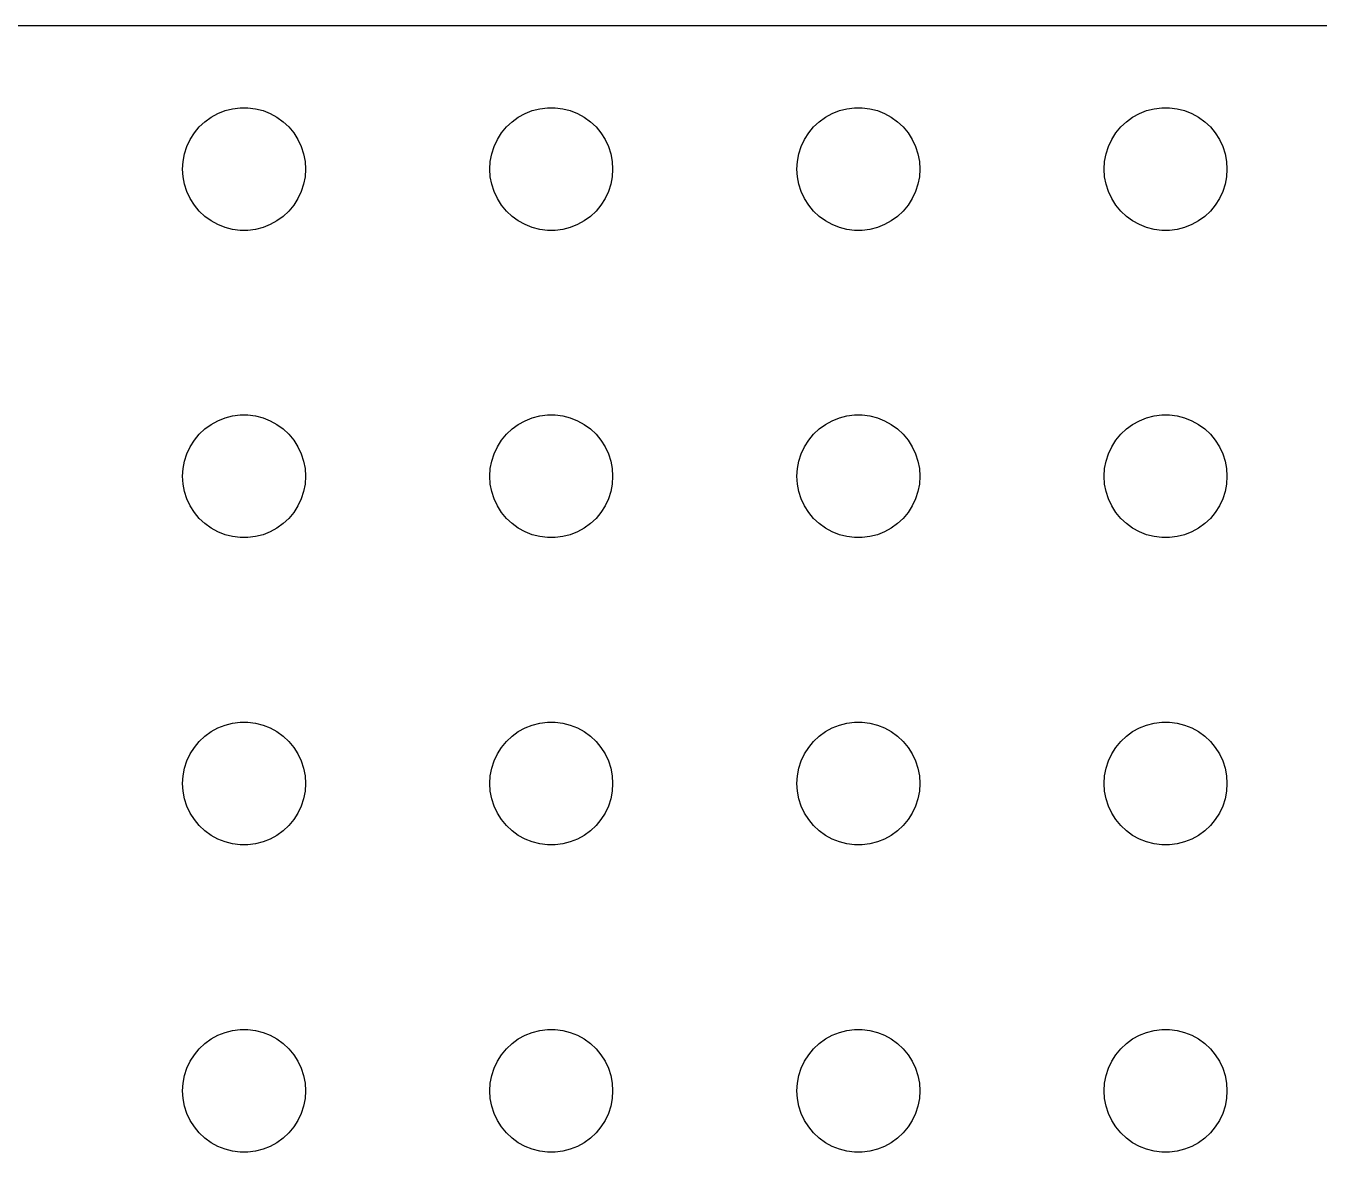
# Model space of a CAD drawing. Header units: metres. Extents: x -134 to 134, y 518 to 1078.
# Drawn here: x -63.2 to 0, y 567 to 622 of the extents above; entities that cross this region are included whole.
import ezdxf

# ---------------------------------------------------------------- set-up
doc = ezdxf.new("R2010")
doc.units = ezdxf.units.M

msp = doc.modelspace()

# ---------------------------------------------------------------- linework, layer by layer
for p, q in [((129.814, 621.99), (-129.814, 621.99)), ((-54.1075, 617.533), (-53.7773, 617.714)), ((-53.7773, 617.714), (-53.427, 617.853)), ((-53.427, 617.853), (-53.0621, 617.947)), ((-53.0621, 617.947), (-52.6884, 617.994)), ((-52.6884, 617.994), (-52.3116, 617.994)), ((-52.3116, 617.994), (-51.9379, 617.947)), ((-51.9379, 617.947), (-51.5729, 617.853)), ((-51.5729, 617.853), (-51.2227, 617.714)), ((-51.2227, 617.714), (-50.8925, 617.533)), ((-39.1075, 617.533), (-38.7773, 617.714)), ((-38.7773, 617.714), (-38.427, 617.853)), ((-38.427, 617.853), (-38.0621, 617.947)), ((-38.0621, 617.947), (-37.6884, 617.994)), ((-37.6884, 617.994), (-37.3116, 617.994)), ((-37.3116, 617.994), (-36.9379, 617.947)), ((-36.9379, 617.947), (-36.5729, 617.853)), ((-36.5729, 617.853), (-36.2227, 617.714)), ((-36.2227, 617.714), (-35.8925, 617.533)), ((-24.1075, 617.533), (-23.7773, 617.714)), ((-23.7773, 617.714), (-23.427, 617.853)), ((-23.427, 617.853), (-23.0621, 617.947)), ((-23.0621, 617.947), (-22.6884, 617.994)), ((-22.6884, 617.994), (-22.3116, 617.994)), ((-22.3116, 617.994), (-21.9379, 617.947)), ((-21.9379, 617.947), (-21.5729, 617.853)), ((-21.5729, 617.853), (-21.2227, 617.714)), ((-21.2227, 617.714), (-20.8925, 617.533)), ((-9.10747, 617.533), (-8.77733, 617.714)), ((-8.77733, 617.714), (-8.42705, 617.853)), ((-8.42705, 617.853), (-8.06213, 617.947)), ((-8.06213, 617.947), (-7.68837, 617.994)), ((-7.68837, 617.994), (-7.31161, 617.994)), ((-7.31161, 617.994), (-6.93785, 617.947)), ((-6.93785, 617.947), (-6.57294, 617.853)), ((-6.57294, 617.853), (-6.22266, 617.714)), ((-6.22266, 617.714), (-5.89252, 617.533)), ((-54.927, 616.763), (-54.6869, 617.054)), ((-54.6869, 617.054), (-54.4123, 617.312)), ((-54.4123, 617.312), (-54.1075, 617.533)), ((-50.8925, 617.533), (-50.5877, 617.312)), ((-50.5877, 617.312), (-50.3131, 617.054)), ((-50.3131, 617.054), (-50.0729, 616.763)), ((-39.927, 616.763), (-39.6869, 617.054)), ((-39.6869, 617.054), (-39.4123, 617.312)), ((-39.4123, 617.312), (-39.1075, 617.533)), ((-35.8925, 617.533), (-35.5877, 617.312)), ((-35.5877, 617.312), (-35.3131, 617.054)), ((-35.3131, 617.054), (-35.0729, 616.763)), ((-24.927, 616.763), (-24.6869, 617.054)), ((-24.6869, 617.054), (-24.4123, 617.312)), ((-24.4123, 617.312), (-24.1075, 617.533)), ((-20.8925, 617.533), (-20.5877, 617.312)), ((-20.5877, 617.312), (-20.3131, 617.054)), ((-20.3131, 617.054), (-20.0729, 616.763)), ((-9.92705, 616.763), (-9.6869, 617.054)), ((-9.6869, 617.054), (-9.41226, 617.312)), ((-9.41226, 617.312), (-9.10747, 617.533)), ((-5.89252, 617.533), (-5.58772, 617.312)), ((-5.58772, 617.312), (-5.31308, 617.054)), ((-5.31308, 617.054), (-5.07294, 616.763)), ((-55.2893, 616.104), (-55.1289, 616.445)), ((-55.1289, 616.445), (-54.927, 616.763)), ((-50.0729, 616.763), (-49.8711, 616.445)), ((-49.8711, 616.445), (-49.7107, 616.104)), ((-40.2893, 616.104), (-40.1289, 616.445)), ((-40.1289, 616.445), (-39.927, 616.763)), ((-35.0729, 616.763), (-34.8711, 616.445)), ((-34.8711, 616.445), (-34.7107, 616.104)), ((-25.2893, 616.104), (-25.1289, 616.445)), ((-25.1289, 616.445), (-24.927, 616.763)), ((-20.0729, 616.763), (-19.8711, 616.445)), ((-19.8711, 616.445), (-19.7107, 616.104)), ((-10.2893, 616.104), (-10.1289, 616.445)), ((-10.1289, 616.445), (-9.92705, 616.763)), ((-5.07294, 616.763), (-4.87108, 616.445)), ((-4.87108, 616.445), (-4.71066, 616.104)), ((-55.4057, 615.746), (-55.2893, 616.104)), ((-49.7107, 616.104), (-49.5942, 615.746)), ((-40.4057, 615.746), (-40.2893, 616.104)), ((-34.7107, 616.104), (-34.5942, 615.746)), ((-25.4057, 615.746), (-25.2893, 616.104)), ((-19.7107, 616.104), (-19.5942, 615.746)), ((-10.4057, 615.746), (-10.2893, 616.104)), ((-4.71066, 616.104), (-4.59424, 615.746)), ((-55.5, 615), (-55.4763, 615.376)), ((-55.4763, 615.376), (-55.4057, 615.746)), ((-49.5942, 615.746), (-49.5237, 615.376)), ((-49.5237, 615.376), (-49.5, 615)), ((-40.5, 615), (-40.4763, 615.376)), ((-40.4763, 615.376), (-40.4057, 615.746)), ((-34.5942, 615.746), (-34.5237, 615.376)), ((-34.5237, 615.376), (-34.5, 615)), ((-25.5, 615), (-25.4763, 615.376)), ((-25.4763, 615.376), (-25.4057, 615.746)), ((-19.5942, 615.746), (-19.5237, 615.376)), ((-19.5237, 615.376), (-19.5, 615)), ((-10.5, 615), (-10.4763, 615.376)), ((-10.4763, 615.376), (-10.4057, 615.746)), ((-4.59424, 615.746), (-4.52365, 615.376)), ((-4.52365, 615.376), (-4.5, 615)), ((-55.4763, 614.624), (-55.5, 615)), ((-55.4057, 614.254), (-55.4763, 614.624)), ((-49.5237, 614.624), (-49.5942, 614.254)), ((-49.5, 615), (-49.5237, 614.624)), ((-40.4763, 614.624), (-40.5, 615)), ((-40.4057, 614.254), (-40.4763, 614.624)), ((-34.5237, 614.624), (-34.5942, 614.254)), ((-34.5, 615), (-34.5237, 614.624)), ((-25.4763, 614.624), (-25.5, 615)), ((-25.4057, 614.254), (-25.4763, 614.624)), ((-19.5237, 614.624), (-19.5942, 614.254)), ((-19.5, 615), (-19.5237, 614.624)), ((-10.4763, 614.624), (-10.5, 615)), ((-10.4057, 614.254), (-10.4763, 614.624)), ((-4.52365, 614.624), (-4.59424, 614.254)), ((-4.5, 615), (-4.52365, 614.624)), ((-55.2893, 613.896), (-55.4057, 614.254)), ((-55.1289, 613.555), (-55.2893, 613.896)), ((-49.7107, 613.896), (-49.8711, 613.555)), ((-49.5942, 614.254), (-49.7107, 613.896)), ((-40.2893, 613.896), (-40.4057, 614.254)), ((-40.1289, 613.555), (-40.2893, 613.896)), ((-34.7107, 613.896), (-34.8711, 613.555)), ((-34.5942, 614.254), (-34.7107, 613.896)), ((-25.2893, 613.896), (-25.4057, 614.254)), ((-25.1289, 613.555), (-25.2893, 613.896)), ((-19.7107, 613.896), (-19.8711, 613.555)), ((-19.5942, 614.254), (-19.7107, 613.896)), ((-10.2893, 613.896), (-10.4057, 614.254)), ((-10.1289, 613.555), (-10.2893, 613.896)), ((-4.71066, 613.896), (-4.87108, 613.555)), ((-4.59424, 614.254), (-4.71066, 613.896)), ((-54.927, 613.237), (-55.1289, 613.555)), ((-54.6869, 612.946), (-54.927, 613.237)), ((-50.0729, 613.237), (-50.3131, 612.946)), ((-49.8711, 613.555), (-50.0729, 613.237)), ((-39.927, 613.237), (-40.1289, 613.555)), ((-39.6869, 612.946), (-39.927, 613.237)), ((-35.0729, 613.237), (-35.3131, 612.946)), ((-34.8711, 613.555), (-35.0729, 613.237)), ((-24.927, 613.237), (-25.1289, 613.555)), ((-24.6869, 612.946), (-24.927, 613.237)), ((-20.0729, 613.237), (-20.3131, 612.946)), ((-19.8711, 613.555), (-20.0729, 613.237)), ((-9.92705, 613.237), (-10.1289, 613.555)), ((-9.6869, 612.946), (-9.92705, 613.237)), ((-5.07294, 613.237), (-5.31308, 612.946)), ((-4.87108, 613.555), (-5.07294, 613.237)), ((-54.4123, 612.688), (-54.6869, 612.946)), ((-54.1075, 612.467), (-54.4123, 612.688)), ((-50.5877, 612.688), (-50.8925, 612.467)), ((-50.3131, 612.946), (-50.5877, 612.688)), ((-39.4123, 612.688), (-39.6869, 612.946)), ((-39.1075, 612.467), (-39.4123, 612.688)), ((-35.5877, 612.688), (-35.8925, 612.467)), ((-35.3131, 612.946), (-35.5877, 612.688)), ((-24.4123, 612.688), (-24.6869, 612.946)), ((-24.1075, 612.467), (-24.4123, 612.688)), ((-20.5877, 612.688), (-20.8925, 612.467)), ((-20.3131, 612.946), (-20.5877, 612.688)), ((-9.41226, 612.688), (-9.6869, 612.946)), ((-9.10747, 612.467), (-9.41226, 612.688)), ((-5.58772, 612.688), (-5.89252, 612.467)), ((-5.31308, 612.946), (-5.58772, 612.688)), ((-53.7773, 612.286), (-54.1075, 612.467)), ((-53.427, 612.147), (-53.7773, 612.286)), ((-53.0621, 612.053), (-53.427, 612.147)), ((-52.6884, 612.006), (-53.0621, 612.053)), ((-52.3116, 612.006), (-52.6884, 612.006)), ((-51.9379, 612.053), (-52.3116, 612.006)), ((-51.5729, 612.147), (-51.9379, 612.053)), ((-51.2227, 612.286), (-51.5729, 612.147)), ((-50.8925, 612.467), (-51.2227, 612.286)), ((-38.7773, 612.286), (-39.1075, 612.467)), ((-38.427, 612.147), (-38.7773, 612.286)), ((-38.0621, 612.053), (-38.427, 612.147)), ((-37.6884, 612.006), (-38.0621, 612.053)), ((-37.3116, 612.006), (-37.6884, 612.006)), ((-36.9379, 612.053), (-37.3116, 612.006)), ((-36.5729, 612.147), (-36.9379, 612.053)), ((-36.2227, 612.286), (-36.5729, 612.147)), ((-35.8925, 612.467), (-36.2227, 612.286)), ((-23.7773, 612.286), (-24.1075, 612.467)), ((-23.427, 612.147), (-23.7773, 612.286)), ((-23.0621, 612.053), (-23.427, 612.147)), ((-22.6884, 612.006), (-23.0621, 612.053)), ((-22.3116, 612.006), (-22.6884, 612.006)), ((-21.9379, 612.053), (-22.3116, 612.006)), ((-21.5729, 612.147), (-21.9379, 612.053)), ((-21.2227, 612.286), (-21.5729, 612.147)), ((-20.8925, 612.467), (-21.2227, 612.286)), ((-8.77733, 612.286), (-9.10747, 612.467)), ((-8.42705, 612.147), (-8.77733, 612.286)), ((-8.06213, 612.053), (-8.42705, 612.147)), ((-7.68837, 612.006), (-8.06213, 612.053)), ((-7.31161, 612.006), (-7.68837, 612.006)), ((-6.93785, 612.053), (-7.31161, 612.006)), ((-6.57294, 612.147), (-6.93785, 612.053)), ((-6.22266, 612.286), (-6.57294, 612.147)), ((-5.89252, 612.467), (-6.22266, 612.286)), ((-54.4123, 602.312), (-54.1075, 602.533)), ((-54.1075, 602.533), (-53.7773, 602.714)), ((-53.7773, 602.714), (-53.427, 602.853)), ((-53.427, 602.853), (-53.0621, 602.947)), ((-53.0621, 602.947), (-52.6884, 602.994)), ((-52.6884, 602.994), (-52.3116, 602.994)), ((-52.3116, 602.994), (-51.9379, 602.947)), ((-51.9379, 602.947), (-51.5729, 602.853)), ((-51.5729, 602.853), (-51.2227, 602.714)), ((-51.2227, 602.714), (-50.8925, 602.533)), ((-50.8925, 602.533), (-50.5877, 602.312)), ((-39.4123, 602.312), (-39.1075, 602.533)), ((-39.1075, 602.533), (-38.7773, 602.714)), ((-38.7773, 602.714), (-38.427, 602.853)), ((-38.427, 602.853), (-38.0621, 602.947)), ((-38.0621, 602.947), (-37.6884, 602.994)), ((-37.6884, 602.994), (-37.3116, 602.994)), ((-37.3116, 602.994), (-36.9379, 602.947)), ((-36.9379, 602.947), (-36.5729, 602.853)), ((-36.5729, 602.853), (-36.2227, 602.714)), ((-36.2227, 602.714), (-35.8925, 602.533)), ((-35.8925, 602.533), (-35.5877, 602.312)), ((-24.4123, 602.312), (-24.1075, 602.533)), ((-24.1075, 602.533), (-23.7773, 602.714)), ((-23.7773, 602.714), (-23.427, 602.853)), ((-23.427, 602.853), (-23.0621, 602.947)), ((-23.0621, 602.947), (-22.6884, 602.994)), ((-22.6884, 602.994), (-22.3116, 602.994)), ((-22.3116, 602.994), (-21.9379, 602.947)), ((-21.9379, 602.947), (-21.5729, 602.853)), ((-21.5729, 602.853), (-21.2227, 602.714)), ((-21.2227, 602.714), (-20.8925, 602.533)), ((-20.8925, 602.533), (-20.5877, 602.312)), ((-9.41226, 602.312), (-9.10747, 602.533)), ((-9.10747, 602.533), (-8.77733, 602.714)), ((-8.77733, 602.714), (-8.42705, 602.853)), ((-8.42705, 602.853), (-8.06213, 602.947)), ((-8.06213, 602.947), (-7.68837, 602.994)), ((-7.68837, 602.994), (-7.31161, 602.994)), ((-7.31161, 602.994), (-6.93785, 602.947)), ((-6.93785, 602.947), (-6.57294, 602.853)), ((-6.57294, 602.853), (-6.22266, 602.714)), ((-6.22266, 602.714), (-5.89252, 602.533)), ((-5.89252, 602.533), (-5.58772, 602.312)), ((-54.927, 601.763), (-54.6869, 602.054)), ((-54.6869, 602.054), (-54.4123, 602.312)), ((-50.5877, 602.312), (-50.3131, 602.054)), ((-50.3131, 602.054), (-50.0729, 601.763)), ((-39.927, 601.763), (-39.6869, 602.054)), ((-39.6869, 602.054), (-39.4123, 602.312)), ((-35.5877, 602.312), (-35.3131, 602.054)), ((-35.3131, 602.054), (-35.0729, 601.763)), ((-24.927, 601.763), (-24.6869, 602.054)), ((-24.6869, 602.054), (-24.4123, 602.312)), ((-20.5877, 602.312), (-20.3131, 602.054)), ((-20.3131, 602.054), (-20.0729, 601.763)), ((-9.92705, 601.763), (-9.6869, 602.054)), ((-9.6869, 602.054), (-9.41226, 602.312)), ((-5.58772, 602.312), (-5.31308, 602.054)), ((-5.31308, 602.054), (-5.07294, 601.763)), ((-55.2893, 601.104), (-55.1289, 601.445)), ((-55.1289, 601.445), (-54.927, 601.763)), ((-50.0729, 601.763), (-49.8711, 601.445)), ((-49.8711, 601.445), (-49.7107, 601.104)), ((-40.2893, 601.104), (-40.1289, 601.445)), ((-40.1289, 601.445), (-39.927, 601.763)), ((-35.0729, 601.763), (-34.8711, 601.445)), ((-34.8711, 601.445), (-34.7107, 601.104)), ((-25.2893, 601.104), (-25.1289, 601.445)), ((-25.1289, 601.445), (-24.927, 601.763)), ((-20.0729, 601.763), (-19.8711, 601.445)), ((-19.8711, 601.445), (-19.7107, 601.104)), ((-10.2893, 601.104), (-10.1289, 601.445)), ((-10.1289, 601.445), (-9.92705, 601.763)), ((-5.07294, 601.763), (-4.87108, 601.445)), ((-4.87108, 601.445), (-4.71066, 601.104)), ((-55.4763, 600.376), (-55.4057, 600.746)), ((-55.4057, 600.746), (-55.2893, 601.104)), ((-49.7107, 601.104), (-49.5942, 600.746)), ((-49.5942, 600.746), (-49.5237, 600.376)), ((-40.4763, 600.376), (-40.4057, 600.746)), ((-40.4057, 600.746), (-40.2893, 601.104)), ((-34.7107, 601.104), (-34.5942, 600.746)), ((-34.5942, 600.746), (-34.5237, 600.376)), ((-25.4763, 600.376), (-25.4057, 600.746)), ((-25.4057, 600.746), (-25.2893, 601.104)), ((-19.7107, 601.104), (-19.5942, 600.746)), ((-19.5942, 600.746), (-19.5237, 600.376)), ((-10.4763, 600.376), (-10.4057, 600.746)), ((-10.4057, 600.746), (-10.2893, 601.104)), ((-4.71066, 601.104), (-4.59424, 600.746)), ((-4.59424, 600.746), (-4.52365, 600.376)), ((-55.5, 600), (-55.4763, 600.376)), ((-55.4763, 599.624), (-55.5, 600)), ((-49.5237, 600.376), (-49.5, 600)), ((-49.5, 600), (-49.5237, 599.624)), ((-40.5, 600), (-40.4763, 600.376)), ((-40.4763, 599.624), (-40.5, 600)), ((-34.5237, 600.376), (-34.5, 600)), ((-34.5, 600), (-34.5237, 599.624)), ((-25.5, 600), (-25.4763, 600.376)), ((-25.4763, 599.624), (-25.5, 600)), ((-19.5237, 600.376), (-19.5, 600)), ((-19.5, 600), (-19.5237, 599.624)), ((-10.5, 600), (-10.4763, 600.376)), ((-10.4763, 599.624), (-10.5, 600)), ((-4.52365, 600.376), (-4.5, 600)), ((-4.5, 600), (-4.52365, 599.624)), ((-55.4057, 599.254), (-55.4763, 599.624)), ((-49.5237, 599.624), (-49.5942, 599.254)), ((-40.4057, 599.254), (-40.4763, 599.624)), ((-34.5237, 599.624), (-34.5942, 599.254)), ((-25.4057, 599.254), (-25.4763, 599.624)), ((-19.5237, 599.624), (-19.5942, 599.254)), ((-10.4057, 599.254), (-10.4763, 599.624)), ((-4.52365, 599.624), (-4.59424, 599.254)), ((-55.2893, 598.896), (-55.4057, 599.254)), ((-55.1289, 598.555), (-55.2893, 598.896)), ((-49.7107, 598.896), (-49.8711, 598.555)), ((-49.5942, 599.254), (-49.7107, 598.896)), ((-40.2893, 598.896), (-40.4057, 599.254)), ((-40.1289, 598.555), (-40.2893, 598.896)), ((-34.7107, 598.896), (-34.8711, 598.555)), ((-34.5942, 599.254), (-34.7107, 598.896)), ((-25.2893, 598.896), (-25.4057, 599.254)), ((-25.1289, 598.555), (-25.2893, 598.896)), ((-19.7107, 598.896), (-19.8711, 598.555)), ((-19.5942, 599.254), (-19.7107, 598.896)), ((-10.2893, 598.896), (-10.4057, 599.254)), ((-10.1289, 598.555), (-10.2893, 598.896)), ((-4.71066, 598.896), (-4.87108, 598.555)), ((-4.59424, 599.254), (-4.71066, 598.896)), ((-54.927, 598.237), (-55.1289, 598.555)), ((-54.6869, 597.946), (-54.927, 598.237)), ((-50.0729, 598.237), (-50.3131, 597.946)), ((-49.8711, 598.555), (-50.0729, 598.237)), ((-39.927, 598.237), (-40.1289, 598.555)), ((-39.6869, 597.946), (-39.927, 598.237)), ((-35.0729, 598.237), (-35.3131, 597.946)), ((-34.8711, 598.555), (-35.0729, 598.237)), ((-24.927, 598.237), (-25.1289, 598.555)), ((-24.6869, 597.946), (-24.927, 598.237)), ((-20.0729, 598.237), (-20.3131, 597.946)), ((-19.8711, 598.555), (-20.0729, 598.237)), ((-9.92705, 598.237), (-10.1289, 598.555)), ((-9.6869, 597.946), (-9.92705, 598.237)), ((-5.07294, 598.237), (-5.31308, 597.946)), ((-4.87108, 598.555), (-5.07294, 598.237)), ((-54.4123, 597.688), (-54.6869, 597.946)), ((-54.1075, 597.467), (-54.4123, 597.688)), ((-53.7773, 597.286), (-54.1075, 597.467)), ((-50.8925, 597.467), (-51.2227, 597.286)), ((-50.5877, 597.688), (-50.8925, 597.467)), ((-50.3131, 597.946), (-50.5877, 597.688)), ((-39.4123, 597.688), (-39.6869, 597.946)), ((-39.1075, 597.467), (-39.4123, 597.688)), ((-38.7773, 597.286), (-39.1075, 597.467)), ((-35.8925, 597.467), (-36.2227, 597.286)), ((-35.5877, 597.688), (-35.8925, 597.467)), ((-35.3131, 597.946), (-35.5877, 597.688)), ((-24.4123, 597.688), (-24.6869, 597.946)), ((-24.1075, 597.467), (-24.4123, 597.688)), ((-23.7773, 597.286), (-24.1075, 597.467)), ((-20.8925, 597.467), (-21.2227, 597.286)), ((-20.5877, 597.688), (-20.8925, 597.467)), ((-20.3131, 597.946), (-20.5877, 597.688)), ((-9.41226, 597.688), (-9.6869, 597.946)), ((-9.10747, 597.467), (-9.41226, 597.688)), ((-8.77733, 597.286), (-9.10747, 597.467)), ((-5.89252, 597.467), (-6.22266, 597.286)), ((-5.58772, 597.688), (-5.89252, 597.467)), ((-5.31308, 597.946), (-5.58772, 597.688)), ((-53.427, 597.147), (-53.7773, 597.286)), ((-53.0621, 597.053), (-53.427, 597.147)), ((-52.6884, 597.006), (-53.0621, 597.053)), ((-52.3116, 597.006), (-52.6884, 597.006)), ((-51.9379, 597.053), (-52.3116, 597.006)), ((-51.5729, 597.147), (-51.9379, 597.053)), ((-51.2227, 597.286), (-51.5729, 597.147)), ((-38.427, 597.147), (-38.7773, 597.286)), ((-38.0621, 597.053), (-38.427, 597.147)), ((-37.6884, 597.006), (-38.0621, 597.053)), ((-37.3116, 597.006), (-37.6884, 597.006)), ((-36.9379, 597.053), (-37.3116, 597.006)), ((-36.5729, 597.147), (-36.9379, 597.053)), ((-36.2227, 597.286), (-36.5729, 597.147)), ((-23.427, 597.147), (-23.7773, 597.286)), ((-23.0621, 597.053), (-23.427, 597.147)), ((-22.6884, 597.006), (-23.0621, 597.053)), ((-22.3116, 597.006), (-22.6884, 597.006)), ((-21.9379, 597.053), (-22.3116, 597.006)), ((-21.5729, 597.147), (-21.9379, 597.053)), ((-21.2227, 597.286), (-21.5729, 597.147)), ((-8.42705, 597.147), (-8.77733, 597.286)), ((-8.06213, 597.053), (-8.42705, 597.147)), ((-7.68837, 597.006), (-8.06213, 597.053)), ((-7.31161, 597.006), (-7.68837, 597.006)), ((-6.93785, 597.053), (-7.31161, 597.006)), ((-6.57294, 597.147), (-6.93785, 597.053)), ((-6.22266, 597.286), (-6.57294, 597.147)), ((-53.0621, 587.947), (-52.6884, 587.994)), ((-52.6884, 587.994), (-52.3116, 587.994)), ((-52.3116, 587.994), (-51.9379, 587.947)), ((-38.0621, 587.947), (-37.6884, 587.994)), ((-37.6884, 587.994), (-37.3116, 587.994)), ((-37.3116, 587.994), (-36.9379, 587.947)), ((-23.0621, 587.947), (-22.6884, 587.994)), ((-22.6884, 587.994), (-22.3116, 587.994)), ((-22.3116, 587.994), (-21.9379, 587.947)), ((-8.06213, 587.947), (-7.68837, 587.994)), ((-7.68837, 587.994), (-7.31161, 587.994)), ((-7.31161, 587.994), (-6.93785, 587.947)), ((-54.4123, 587.312), (-54.1075, 587.533)), ((-54.1075, 587.533), (-53.7773, 587.714)), ((-53.7773, 587.714), (-53.427, 587.853)), ((-53.427, 587.853), (-53.0621, 587.947)), ((-51.9379, 587.947), (-51.5729, 587.853)), ((-51.5729, 587.853), (-51.2227, 587.714)), ((-51.2227, 587.714), (-50.8925, 587.533)), ((-50.8925, 587.533), (-50.5877, 587.312)), ((-39.4123, 587.312), (-39.1075, 587.533)), ((-39.1075, 587.533), (-38.7773, 587.714)), ((-38.7773, 587.714), (-38.427, 587.853)), ((-38.427, 587.853), (-38.0621, 587.947)), ((-36.9379, 587.947), (-36.5729, 587.853)), ((-36.5729, 587.853), (-36.2227, 587.714)), ((-36.2227, 587.714), (-35.8925, 587.533)), ((-35.8925, 587.533), (-35.5877, 587.312)), ((-24.4123, 587.312), (-24.1075, 587.533)), ((-24.1075, 587.533), (-23.7773, 587.714)), ((-23.7773, 587.714), (-23.427, 587.853)), ((-23.427, 587.853), (-23.0621, 587.947)), ((-21.9379, 587.947), (-21.5729, 587.853)), ((-21.5729, 587.853), (-21.2227, 587.714)), ((-21.2227, 587.714), (-20.8925, 587.533)), ((-20.8925, 587.533), (-20.5877, 587.312)), ((-9.41226, 587.312), (-9.10747, 587.533)), ((-9.10747, 587.533), (-8.77733, 587.714)), ((-8.77733, 587.714), (-8.42705, 587.853)), ((-8.42705, 587.853), (-8.06213, 587.947)), ((-6.93785, 587.947), (-6.57294, 587.853)), ((-6.57294, 587.853), (-6.22266, 587.714)), ((-6.22266, 587.714), (-5.89252, 587.533)), ((-5.89252, 587.533), (-5.58772, 587.312)), ((-55.1289, 586.445), (-54.927, 586.763)), ((-54.927, 586.763), (-54.6869, 587.054)), ((-54.6869, 587.054), (-54.4123, 587.312)), ((-50.5877, 587.312), (-50.3131, 587.054)), ((-50.3131, 587.054), (-50.0729, 586.763)), ((-50.0729, 586.763), (-49.8711, 586.445)), ((-40.1289, 586.445), (-39.927, 586.763)), ((-39.927, 586.763), (-39.6869, 587.054)), ((-39.6869, 587.054), (-39.4123, 587.312)), ((-35.5877, 587.312), (-35.3131, 587.054)), ((-35.3131, 587.054), (-35.0729, 586.763)), ((-35.0729, 586.763), (-34.8711, 586.445)), ((-25.1289, 586.445), (-24.927, 586.763)), ((-24.927, 586.763), (-24.6869, 587.054)), ((-24.6869, 587.054), (-24.4123, 587.312)), ((-20.5877, 587.312), (-20.3131, 587.054)), ((-20.3131, 587.054), (-20.0729, 586.763)), ((-20.0729, 586.763), (-19.8711, 586.445)), ((-10.1289, 586.445), (-9.92705, 586.763)), ((-9.92705, 586.763), (-9.6869, 587.054)), ((-9.6869, 587.054), (-9.41226, 587.312)), ((-5.58772, 587.312), (-5.31308, 587.054)), ((-5.31308, 587.054), (-5.07294, 586.763)), ((-5.07294, 586.763), (-4.87108, 586.445)), ((-55.4057, 585.746), (-55.2893, 586.104)), ((-55.2893, 586.104), (-55.1289, 586.445)), ((-49.8711, 586.445), (-49.7107, 586.104)), ((-49.7107, 586.104), (-49.5942, 585.746)), ((-40.4057, 585.746), (-40.2893, 586.104)), ((-40.2893, 586.104), (-40.1289, 586.445)), ((-34.8711, 586.445), (-34.7107, 586.104)), ((-34.7107, 586.104), (-34.5942, 585.746)), ((-25.4057, 585.746), (-25.2893, 586.104)), ((-25.2893, 586.104), (-25.1289, 586.445)), ((-19.8711, 586.445), (-19.7107, 586.104)), ((-19.7107, 586.104), (-19.5942, 585.746)), ((-10.4057, 585.746), (-10.2893, 586.104)), ((-10.2893, 586.104), (-10.1289, 586.445)), ((-4.87108, 586.445), (-4.71066, 586.104)), ((-4.71066, 586.104), (-4.59424, 585.746)), ((-55.4763, 585.376), (-55.4057, 585.746)), ((-49.5942, 585.746), (-49.5237, 585.376)), ((-40.4763, 585.376), (-40.4057, 585.746)), ((-34.5942, 585.746), (-34.5237, 585.376)), ((-25.4763, 585.376), (-25.4057, 585.746)), ((-19.5942, 585.746), (-19.5237, 585.376)), ((-10.4763, 585.376), (-10.4057, 585.746)), ((-4.59424, 585.746), (-4.52365, 585.376)), ((-55.5, 585), (-55.4763, 585.376)), ((-55.4763, 584.624), (-55.5, 585)), ((-49.5237, 585.376), (-49.5, 585)), ((-49.5, 585), (-49.5237, 584.624)), ((-40.5, 585), (-40.4763, 585.376)), ((-40.4763, 584.624), (-40.5, 585)), ((-34.5237, 585.376), (-34.5, 585)), ((-34.5, 585), (-34.5237, 584.624)), ((-25.5, 585), (-25.4763, 585.376)), ((-25.4763, 584.624), (-25.5, 585)), ((-19.5237, 585.376), (-19.5, 585)), ((-19.5, 585), (-19.5237, 584.624)), ((-10.5, 585), (-10.4763, 585.376)), ((-10.4763, 584.624), (-10.5, 585)), ((-4.52365, 585.376), (-4.5, 585)), ((-4.5, 585), (-4.52365, 584.624)), ((-55.4057, 584.254), (-55.4763, 584.624)), ((-55.2893, 583.896), (-55.4057, 584.254)), ((-49.5942, 584.254), (-49.7107, 583.896)), ((-49.5237, 584.624), (-49.5942, 584.254)), ((-40.4057, 584.254), (-40.4763, 584.624)), ((-40.2893, 583.896), (-40.4057, 584.254)), ((-34.5942, 584.254), (-34.7107, 583.896)), ((-34.5237, 584.624), (-34.5942, 584.254)), ((-25.4057, 584.254), (-25.4763, 584.624)), ((-25.2893, 583.896), (-25.4057, 584.254)), ((-19.5942, 584.254), (-19.7107, 583.896)), ((-19.5237, 584.624), (-19.5942, 584.254)), ((-10.4057, 584.254), (-10.4763, 584.624)), ((-10.2893, 583.896), (-10.4057, 584.254)), ((-4.59424, 584.254), (-4.71066, 583.896)), ((-4.52365, 584.624), (-4.59424, 584.254)), ((-55.1289, 583.555), (-55.2893, 583.896)), ((-54.927, 583.237), (-55.1289, 583.555)), ((-49.8711, 583.555), (-50.0729, 583.237)), ((-49.7107, 583.896), (-49.8711, 583.555)), ((-40.1289, 583.555), (-40.2893, 583.896)), ((-39.927, 583.237), (-40.1289, 583.555)), ((-34.8711, 583.555), (-35.0729, 583.237)), ((-34.7107, 583.896), (-34.8711, 583.555)), ((-25.1289, 583.555), (-25.2893, 583.896)), ((-24.927, 583.237), (-25.1289, 583.555)), ((-19.8711, 583.555), (-20.0729, 583.237)), ((-19.7107, 583.896), (-19.8711, 583.555)), ((-10.1289, 583.555), (-10.2893, 583.896)), ((-9.92705, 583.237), (-10.1289, 583.555)), ((-4.87108, 583.555), (-5.07294, 583.237)), ((-4.71066, 583.896), (-4.87108, 583.555)), ((-54.6869, 582.946), (-54.927, 583.237)), ((-54.4123, 582.688), (-54.6869, 582.946)), ((-50.3131, 582.946), (-50.5877, 582.688)), ((-50.0729, 583.237), (-50.3131, 582.946)), ((-39.6869, 582.946), (-39.927, 583.237)), ((-39.4123, 582.688), (-39.6869, 582.946)), ((-35.3131, 582.946), (-35.5877, 582.688)), ((-35.0729, 583.237), (-35.3131, 582.946)), ((-24.6869, 582.946), (-24.927, 583.237)), ((-24.4123, 582.688), (-24.6869, 582.946)), ((-20.3131, 582.946), (-20.5877, 582.688)), ((-20.0729, 583.237), (-20.3131, 582.946)), ((-9.6869, 582.946), (-9.92705, 583.237)), ((-9.41226, 582.688), (-9.6869, 582.946)), ((-5.31308, 582.946), (-5.58772, 582.688)), ((-5.07294, 583.237), (-5.31308, 582.946)), ((-54.1075, 582.467), (-54.4123, 582.688)), ((-53.7773, 582.286), (-54.1075, 582.467)), ((-50.8925, 582.467), (-51.2227, 582.286)), ((-50.5877, 582.688), (-50.8925, 582.467)), ((-39.1075, 582.467), (-39.4123, 582.688)), ((-38.7773, 582.286), (-39.1075, 582.467)), ((-35.8925, 582.467), (-36.2227, 582.286)), ((-35.5877, 582.688), (-35.8925, 582.467)), ((-24.1075, 582.467), (-24.4123, 582.688)), ((-23.7773, 582.286), (-24.1075, 582.467)), ((-20.8925, 582.467), (-21.2227, 582.286)), ((-20.5877, 582.688), (-20.8925, 582.467)), ((-9.10747, 582.467), (-9.41226, 582.688)), ((-8.77733, 582.286), (-9.10747, 582.467)), ((-5.89252, 582.467), (-6.22266, 582.286)), ((-5.58772, 582.688), (-5.89252, 582.467)), ((-53.427, 582.147), (-53.7773, 582.286)), ((-53.0621, 582.053), (-53.427, 582.147)), ((-52.6884, 582.006), (-53.0621, 582.053)), ((-52.3116, 582.006), (-52.6884, 582.006)), ((-51.9379, 582.053), (-52.3116, 582.006)), ((-51.5729, 582.147), (-51.9379, 582.053)), ((-51.2227, 582.286), (-51.5729, 582.147)), ((-38.427, 582.147), (-38.7773, 582.286)), ((-38.0621, 582.053), (-38.427, 582.147)), ((-37.6884, 582.006), (-38.0621, 582.053)), ((-37.3116, 582.006), (-37.6884, 582.006)), ((-36.9379, 582.053), (-37.3116, 582.006)), ((-36.5729, 582.147), (-36.9379, 582.053)), ((-36.2227, 582.286), (-36.5729, 582.147)), ((-23.427, 582.147), (-23.7773, 582.286)), ((-23.0621, 582.053), (-23.427, 582.147)), ((-22.6884, 582.006), (-23.0621, 582.053)), ((-22.3116, 582.006), (-22.6884, 582.006)), ((-21.9379, 582.053), (-22.3116, 582.006)), ((-21.5729, 582.147), (-21.9379, 582.053)), ((-21.2227, 582.286), (-21.5729, 582.147)), ((-8.42705, 582.147), (-8.77733, 582.286)), ((-8.06213, 582.053), (-8.42705, 582.147)), ((-7.68837, 582.006), (-8.06213, 582.053)), ((-7.31161, 582.006), (-7.68837, 582.006)), ((-6.93785, 582.053), (-7.31161, 582.006)), ((-6.57294, 582.147), (-6.93785, 582.053)), ((-6.22266, 582.286), (-6.57294, 582.147)), ((-53.7773, 572.714), (-53.427, 572.853)), ((-53.427, 572.853), (-53.0621, 572.947)), ((-53.0621, 572.947), (-52.6884, 572.994)), ((-52.6884, 572.994), (-52.3116, 572.994)), ((-52.3116, 572.994), (-51.9379, 572.947)), ((-51.9379, 572.947), (-51.5729, 572.853)), ((-51.5729, 572.853), (-51.2227, 572.714)), ((-38.7773, 572.714), (-38.427, 572.853)), ((-38.427, 572.853), (-38.0621, 572.947)), ((-38.0621, 572.947), (-37.6884, 572.994)), ((-37.6884, 572.994), (-37.3116, 572.994)), ((-37.3116, 572.994), (-36.9379, 572.947)), ((-36.9379, 572.947), (-36.5729, 572.853)), ((-36.5729, 572.853), (-36.2227, 572.714)), ((-23.7773, 572.714), (-23.427, 572.853)), ((-23.427, 572.853), (-23.0621, 572.947)), ((-23.0621, 572.947), (-22.6884, 572.994)), ((-22.6884, 572.994), (-22.3116, 572.994)), ((-22.3116, 572.994), (-21.9379, 572.947)), ((-21.9379, 572.947), (-21.5729, 572.853)), ((-21.5729, 572.853), (-21.2227, 572.714)), ((-8.77733, 572.714), (-8.42705, 572.853)), ((-8.42705, 572.853), (-8.06213, 572.947)), ((-8.06213, 572.947), (-7.68837, 572.994)), ((-7.68837, 572.994), (-7.31161, 572.994)), ((-7.31161, 572.994), (-6.93785, 572.947)), ((-6.93785, 572.947), (-6.57294, 572.853)), ((-6.57294, 572.853), (-6.22266, 572.714)), ((-54.6869, 572.054), (-54.4123, 572.312)), ((-54.4123, 572.312), (-54.1075, 572.533)), ((-54.1075, 572.533), (-53.7773, 572.714)), ((-51.2227, 572.714), (-50.8925, 572.533)), ((-50.8925, 572.533), (-50.5877, 572.312)), ((-50.5877, 572.312), (-50.3131, 572.054)), ((-39.6869, 572.054), (-39.4123, 572.312)), ((-39.4123, 572.312), (-39.1075, 572.533)), ((-39.1075, 572.533), (-38.7773, 572.714)), ((-36.2227, 572.714), (-35.8925, 572.533)), ((-35.8925, 572.533), (-35.5877, 572.312)), ((-35.5877, 572.312), (-35.3131, 572.054)), ((-24.6869, 572.054), (-24.4123, 572.312)), ((-24.4123, 572.312), (-24.1075, 572.533)), ((-24.1075, 572.533), (-23.7773, 572.714)), ((-21.2227, 572.714), (-20.8925, 572.533)), ((-20.8925, 572.533), (-20.5877, 572.312)), ((-20.5877, 572.312), (-20.3131, 572.054)), ((-9.6869, 572.054), (-9.41226, 572.312)), ((-9.41226, 572.312), (-9.10747, 572.533)), ((-9.10747, 572.533), (-8.77733, 572.714)), ((-6.22266, 572.714), (-5.89252, 572.533)), ((-5.89252, 572.533), (-5.58772, 572.312)), ((-5.58772, 572.312), (-5.31308, 572.054)), ((-55.1289, 571.445), (-54.927, 571.763)), ((-54.927, 571.763), (-54.6869, 572.054)), ((-50.3131, 572.054), (-50.0729, 571.763)), ((-50.0729, 571.763), (-49.8711, 571.445)), ((-40.1289, 571.445), (-39.927, 571.763)), ((-39.927, 571.763), (-39.6869, 572.054)), ((-35.3131, 572.054), (-35.0729, 571.763)), ((-35.0729, 571.763), (-34.8711, 571.445)), ((-25.1289, 571.445), (-24.927, 571.763)), ((-24.927, 571.763), (-24.6869, 572.054)), ((-20.3131, 572.054), (-20.0729, 571.763)), ((-20.0729, 571.763), (-19.8711, 571.445)), ((-10.1289, 571.445), (-9.92705, 571.763)), ((-9.92705, 571.763), (-9.6869, 572.054)), ((-5.31308, 572.054), (-5.07294, 571.763)), ((-5.07294, 571.763), (-4.87108, 571.445)), ((-55.4057, 570.746), (-55.2893, 571.104)), ((-55.2893, 571.104), (-55.1289, 571.445)), ((-49.8711, 571.445), (-49.7107, 571.104)), ((-49.7107, 571.104), (-49.5942, 570.746)), ((-40.4057, 570.746), (-40.2893, 571.104)), ((-40.2893, 571.104), (-40.1289, 571.445)), ((-34.8711, 571.445), (-34.7107, 571.104)), ((-34.7107, 571.104), (-34.5942, 570.746)), ((-25.4057, 570.746), (-25.2893, 571.104)), ((-25.2893, 571.104), (-25.1289, 571.445)), ((-19.8711, 571.445), (-19.7107, 571.104)), ((-19.7107, 571.104), (-19.5942, 570.746)), ((-10.4057, 570.746), (-10.2893, 571.104)), ((-10.2893, 571.104), (-10.1289, 571.445)), ((-4.87108, 571.445), (-4.71066, 571.104)), ((-4.71066, 571.104), (-4.59424, 570.746)), ((-55.5, 570), (-55.4763, 570.376)), ((-55.4763, 570.376), (-55.4057, 570.746)), ((-49.5942, 570.746), (-49.5237, 570.376)), ((-49.5237, 570.376), (-49.5, 570)), ((-40.5, 570), (-40.4763, 570.376)), ((-40.4763, 570.376), (-40.4057, 570.746)), ((-34.5942, 570.746), (-34.5237, 570.376)), ((-34.5237, 570.376), (-34.5, 570)), ((-25.5, 570), (-25.4763, 570.376)), ((-25.4763, 570.376), (-25.4057, 570.746)), ((-19.5942, 570.746), (-19.5237, 570.376)), ((-19.5237, 570.376), (-19.5, 570)), ((-10.5, 570), (-10.4763, 570.376)), ((-10.4763, 570.376), (-10.4057, 570.746)), ((-4.59424, 570.746), (-4.52365, 570.376)), ((-4.52365, 570.376), (-4.5, 570)), ((-55.4763, 569.624), (-55.5, 570)), ((-49.5, 570), (-49.5237, 569.624)), ((-40.4763, 569.624), (-40.5, 570)), ((-34.5, 570), (-34.5237, 569.624)), ((-25.4763, 569.624), (-25.5, 570)), ((-19.5, 570), (-19.5237, 569.624)), ((-10.4763, 569.624), (-10.5, 570)), ((-4.5, 570), (-4.52365, 569.624)), ((-55.4057, 569.254), (-55.4763, 569.624)), ((-55.2893, 568.896), (-55.4057, 569.254)), ((-49.5942, 569.254), (-49.7107, 568.896)), ((-49.5237, 569.624), (-49.5942, 569.254)), ((-40.4057, 569.254), (-40.4763, 569.624)), ((-40.2893, 568.896), (-40.4057, 569.254)), ((-34.5942, 569.254), (-34.7107, 568.896)), ((-34.5237, 569.624), (-34.5942, 569.254)), ((-25.4057, 569.254), (-25.4763, 569.624)), ((-25.2893, 568.896), (-25.4057, 569.254)), ((-19.5942, 569.254), (-19.7107, 568.896)), ((-19.5237, 569.624), (-19.5942, 569.254)), ((-10.4057, 569.254), (-10.4763, 569.624)), ((-10.2893, 568.896), (-10.4057, 569.254)), ((-4.59424, 569.254), (-4.71066, 568.896)), ((-4.52365, 569.624), (-4.59424, 569.254)), ((-55.1289, 568.555), (-55.2893, 568.896)), ((-54.927, 568.237), (-55.1289, 568.555)), ((-49.8711, 568.555), (-50.0729, 568.237)), ((-49.7107, 568.896), (-49.8711, 568.555)), ((-40.1289, 568.555), (-40.2893, 568.896)), ((-39.927, 568.237), (-40.1289, 568.555)), ((-34.8711, 568.555), (-35.0729, 568.237)), ((-34.7107, 568.896), (-34.8711, 568.555)), ((-25.1289, 568.555), (-25.2893, 568.896)), ((-24.927, 568.237), (-25.1289, 568.555)), ((-19.8711, 568.555), (-20.0729, 568.237)), ((-19.7107, 568.896), (-19.8711, 568.555)), ((-10.1289, 568.555), (-10.2893, 568.896)), ((-9.92705, 568.237), (-10.1289, 568.555)), ((-4.87108, 568.555), (-5.07294, 568.237)), ((-4.71066, 568.896), (-4.87108, 568.555)), ((-54.6869, 567.946), (-54.927, 568.237)), ((-54.4123, 567.688), (-54.6869, 567.946)), ((-50.3131, 567.946), (-50.5877, 567.688)), ((-50.0729, 568.237), (-50.3131, 567.946)), ((-39.6869, 567.946), (-39.927, 568.237)), ((-39.4123, 567.688), (-39.6869, 567.946)), ((-35.3131, 567.946), (-35.5877, 567.688)), ((-35.0729, 568.237), (-35.3131, 567.946)), ((-24.6869, 567.946), (-24.927, 568.237)), ((-24.4123, 567.688), (-24.6869, 567.946)), ((-20.3131, 567.946), (-20.5877, 567.688)), ((-20.0729, 568.237), (-20.3131, 567.946)), ((-9.6869, 567.946), (-9.92705, 568.237)), ((-9.41226, 567.688), (-9.6869, 567.946)), ((-5.31308, 567.946), (-5.58772, 567.688)), ((-5.07294, 568.237), (-5.31308, 567.946)), ((-54.1075, 567.467), (-54.4123, 567.688)), ((-53.7773, 567.286), (-54.1075, 567.467)), ((-53.427, 567.147), (-53.7773, 567.286)), ((-53.0621, 567.053), (-53.427, 567.147)), ((-51.5729, 567.147), (-51.9379, 567.053)), ((-51.2227, 567.286), (-51.5729, 567.147)), ((-50.8925, 567.467), (-51.2227, 567.286)), ((-50.5877, 567.688), (-50.8925, 567.467)), ((-39.1075, 567.467), (-39.4123, 567.688)), ((-38.7773, 567.286), (-39.1075, 567.467)), ((-38.427, 567.147), (-38.7773, 567.286)), ((-38.0621, 567.053), (-38.427, 567.147)), ((-36.5729, 567.147), (-36.9379, 567.053)), ((-36.2227, 567.286), (-36.5729, 567.147)), ((-35.8925, 567.467), (-36.2227, 567.286)), ((-35.5877, 567.688), (-35.8925, 567.467)), ((-24.1075, 567.467), (-24.4123, 567.688)), ((-23.7773, 567.286), (-24.1075, 567.467)), ((-23.427, 567.147), (-23.7773, 567.286)), ((-23.0621, 567.053), (-23.427, 567.147)), ((-21.5729, 567.147), (-21.9379, 567.053)), ((-21.2227, 567.286), (-21.5729, 567.147)), ((-20.8925, 567.467), (-21.2227, 567.286)), ((-20.5877, 567.688), (-20.8925, 567.467)), ((-9.10747, 567.467), (-9.41226, 567.688)), ((-8.77733, 567.286), (-9.10747, 567.467)), ((-8.42705, 567.147), (-8.77733, 567.286)), ((-8.06213, 567.053), (-8.42705, 567.147)), ((-6.57294, 567.147), (-6.93785, 567.053)), ((-6.22266, 567.286), (-6.57294, 567.147)), ((-5.89252, 567.467), (-6.22266, 567.286)), ((-5.58772, 567.688), (-5.89252, 567.467)), ((-52.6884, 567.006), (-53.0621, 567.053)), ((-52.3116, 567.006), (-52.6884, 567.006)), ((-51.9379, 567.053), (-52.3116, 567.006)), ((-37.6884, 567.006), (-38.0621, 567.053)), ((-37.3116, 567.006), (-37.6884, 567.006)), ((-36.9379, 567.053), (-37.3116, 567.006)), ((-22.6884, 567.006), (-23.0621, 567.053)), ((-22.3116, 567.006), (-22.6884, 567.006)), ((-21.9379, 567.053), (-22.3116, 567.006)), ((-7.68837, 567.006), (-8.06213, 567.053)), ((-7.31161, 567.006), (-7.68837, 567.006)), ((-6.93785, 567.053), (-7.31161, 567.006))]:
    msp.add_line(p, q)

doc.saveas('drawing.dxf')
